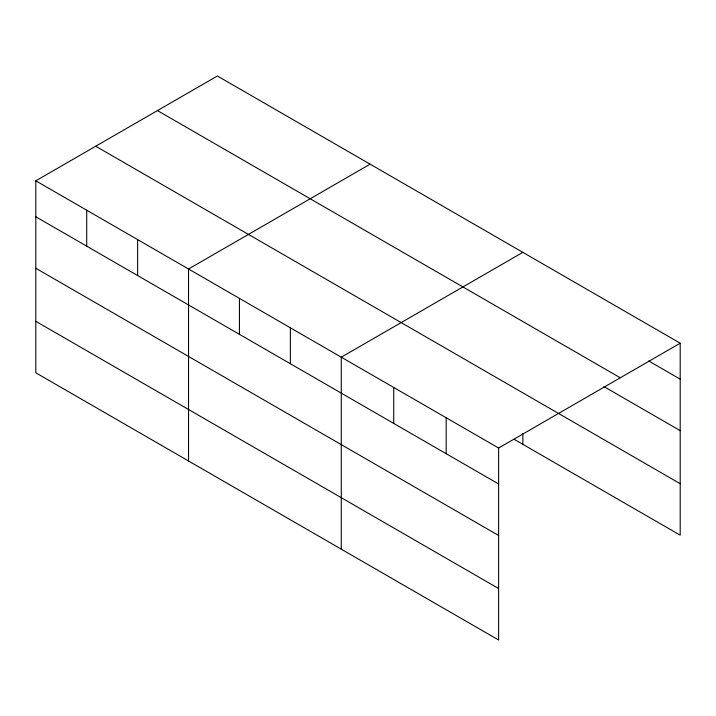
<?xml version="1.0" encoding="UTF-8"?>
<svg xmlns="http://www.w3.org/2000/svg" width="716" height="716" viewBox="0 0 716 716"><rect width="100%" height="100%" fill="white"/><g stroke="black" fill="none" stroke-linecap="round" stroke-linejoin="round"><path stroke-width="1.07" d="M35.8 180.817L498.622 448.028L498.622 640.014L35.8 372.803L35.8 180.817L217.378 75.986L680.2 343.197L680.2 535.183L514.195 439.338M370.109 164.17L188.532 269.001L188.532 460.979M522.841 252.345L341.264 357.177L341.264 549.163M498.622 448.028L680.2 343.197M648.732 360.971L680.2 379.149M157.457 110.577L620.28 377.788M603.901 386.586L680.2 430.638M95.72 146.225L680.2 483.694M35.8 216.769L498.622 483.98M35.8 268.258L498.622 535.47M35.8 321.314L498.622 588.525M522.841 433.377L522.841 444.332M446.175 417.741L446.175 453.693M393.719 387.463L393.719 423.407M290.356 327.785L290.356 363.728M239.439 298.393L239.439 334.336M137.624 239.6L137.624 275.553M86.708 210.209L86.708 246.161"/></g></svg>
